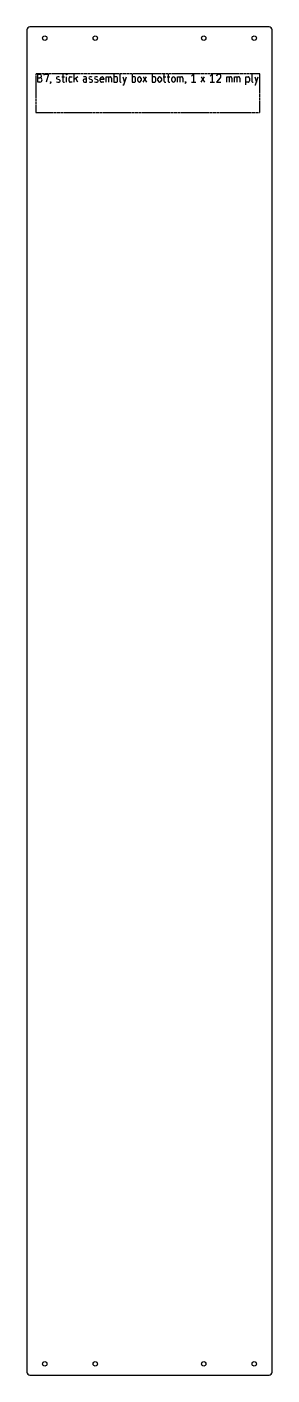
# Model space of a CAD drawing. Header units: millimetres. Extents: x -592 to -427, y -2392 to -1486.
import ezdxf

# ---------------------------------------------------------------- set-up
doc = ezdxf.new("R2010")
doc.units = ezdxf.units.MM
doc.linetypes.add('DASHED', pattern=[0.75, 0.5, -0.25])
doc.layers.get('0').update_dxf_attribs({"linetype": 'CONTINUOUS'})
doc.layers.add('1', color=7, linetype='DASHED')

msp = doc.modelspace()

# ---------------------------------------------------------------- linework, layer by layer
for p, q in [((-584.31, -1523.02), (-584.31, -1517.75)), ((-584.31, -1517.75), (-582.85, -1517.75)), ((-584.31, -1520.09), (-582.85, -1520.09)), ((-580.07, -1518.34), (-580.07, -1517.75)), ((-580.07, -1517.75), (-577.14, -1517.75)), ((-577.14, -1517.75), (-578.61, -1523.02)), ((-575.68, -1523.02), (-575.68, -1522.72)), ((-575.68, -1522.72), (-575.39, -1522.72)), ((-575.39, -1522.72), (-575.39, -1523.02)), ((-569.68, -1521.55), (-571.15, -1520.97)), ((-568.08, -1519.51), (-566.32, -1519.51)), ((-567.49, -1517.75), (-567.49, -1522.14)), ((-565, -1518.04), (-565, -1517.75)), ((-565, -1517.75), (-564.71, -1517.75)), ((-564.71, -1518.04), (-565, -1518.04)), ((-564.86, -1523.02), (-564.86, -1519.51)), ((-564.71, -1517.75), (-564.71, -1518.04)), ((-563.25, -1522.14), (-563.25, -1520.38)), ((-562.37, -1519.51), (-561.2, -1519.51)), ((-559.74, -1523.02), (-559.74, -1517.75)), ((-557.4, -1519.51), (-559.74, -1521.26)), ((-557.4, -1523.02), (-558.72, -1520.53)), ((-552.28, -1519.51), (-553.45, -1519.51)), ((-551.4, -1520.97), (-552.72, -1520.97)), ((-551.4, -1523.02), (-551.4, -1520.38)), ((-547.89, -1521.55), (-549.36, -1520.97)), ((-544.09, -1521.55), (-545.55, -1520.97)), ((-542.19, -1522.14), (-542.19, -1520.68)), ((-539.85, -1521.26), (-542.19, -1521.26)), ((-539.85, -1520.68), (-539.85, -1521.26)), ((-538.24, -1523.02), (-538.24, -1519.51)), ((-538.24, -1519.51), (-535.61, -1519.51)), ((-536.49, -1523.02), (-536.49, -1519.51)), ((-534.73, -1520.38), (-534.73, -1523.02)), ((-532.98, -1517.75), (-532.98, -1523.02)), ((-531.51, -1519.51), (-532.98, -1519.51)), ((-530.64, -1522.14), (-530.64, -1520.38)), ((-529.03, -1517.75), (-529.03, -1522.14)), ((-526.98, -1519.51), (-525.81, -1523.02)), ((-526.39, -1524.77), (-524.64, -1519.51)), ((-520.84, -1517.75), (-520.84, -1523.02)), ((-519.37, -1519.51), (-520.84, -1519.51)), ((-518.5, -1522.14), (-518.5, -1520.38)), ((-517.03, -1521.85), (-517.03, -1520.68)), ((-514.69, -1520.68), (-514.69, -1521.85)), ((-513.38, -1523.02), (-511.04, -1519.51)), ((-513.38, -1519.51), (-511.04, -1523.02)), ((-507.24, -1517.75), (-507.24, -1523.02)), ((-505.77, -1519.51), (-507.24, -1519.51)), ((-504.9, -1522.14), (-504.9, -1520.38)), ((-503.43, -1521.85), (-503.43, -1520.68)), ((-501.09, -1520.68), (-501.09, -1521.85)), ((-499.92, -1519.51), (-498.17, -1519.51)), ((-499.34, -1517.75), (-499.34, -1522.14)), ((-497.14, -1519.51), (-495.39, -1519.51)), ((-496.56, -1517.75), (-496.56, -1522.14)), ((-494.07, -1521.85), (-494.07, -1520.68)), ((-491.73, -1520.68), (-491.73, -1521.85)), ((-490.12, -1523.02), (-490.12, -1519.51)), ((-490.12, -1519.51), (-487.49, -1519.51)), ((-488.37, -1523.02), (-488.37, -1519.51)), ((-486.61, -1520.38), (-486.61, -1523.02)), ((-485.01, -1523.02), (-485.01, -1522.72)), ((-485.01, -1522.72), (-484.71, -1522.72)), ((-484.71, -1522.72), (-484.71, -1523.02)), ((-480.91, -1518.92), (-479.45, -1517.75)), ((-479.45, -1517.75), (-479.45, -1523.02)), ((-474.33, -1523.02), (-471.99, -1519.51)), ((-474.33, -1519.51), (-471.99, -1523.02)), ((-468.33, -1518.92), (-466.87, -1517.75)), ((-466.87, -1517.75), (-466.87, -1523.02)), ((-461.46, -1520.09), (-463.95, -1523.02)), ((-457.07, -1523.02), (-457.07, -1519.51)), ((-457.07, -1519.51), (-454.44, -1519.51)), ((-455.32, -1523.02), (-455.32, -1519.51)), ((-453.56, -1520.38), (-453.56, -1523.02)), ((-451.81, -1523.02), (-451.81, -1519.51)), ((-451.81, -1519.51), (-449.17, -1519.51)), ((-450.05, -1523.02), (-450.05, -1519.51)), ((-448.3, -1520.38), (-448.3, -1523.02)), ((-444.2, -1524.77), (-444.2, -1519.51)), ((-444.2, -1519.51), (-442.74, -1519.51)), ((-441.86, -1520.38), (-441.86, -1522.14)), ((-440.25, -1517.75), (-440.25, -1522.14)), ((-438.21, -1519.51), (-437.04, -1523.02)), ((-437.62, -1524.77), (-435.87, -1519.51)), ((-582.85, -1523.02), (-584.31, -1523.02)), ((-575.39, -1523.02), (-575.83, -1524.19)), ((-575.39, -1523.02), (-575.68, -1523.02)), ((-566.61, -1523.02), (-566.32, -1523.02)), ((-561.2, -1523.02), (-562.37, -1523.02)), ((-552.72, -1523.02), (-551.4, -1523.02)), ((-539.85, -1523.02), (-541.31, -1523.02)), ((-532.98, -1523.02), (-531.51, -1523.02)), ((-526.98, -1524.77), (-526.39, -1524.77)), ((-520.84, -1523.02), (-519.37, -1523.02)), ((-507.24, -1523.02), (-505.77, -1523.02)), ((-498.46, -1523.02), (-498.17, -1523.02)), ((-495.68, -1523.02), (-495.39, -1523.02)), ((-484.71, -1523.02), (-485.15, -1524.19)), ((-484.71, -1523.02), (-485.01, -1523.02)), ((-480.91, -1523.02), (-477.99, -1523.02)), ((-468.33, -1523.02), (-465.41, -1523.02)), ((-463.95, -1523.02), (-461.02, -1523.02)), ((-442.74, -1523.02), (-444.2, -1523.02)), ((-438.21, -1524.77), (-437.62, -1524.77))]:
    msp.add_line(p, q)
msp.add_lwpolyline([(-591.57, -1487.92), (-591.57, -2390.42, 0.414214), (-589.57, -2392.42), (-428.57, -2392.42, 0.414214), (-426.57, -2390.42), (-426.57, -1487.92, 0.414214), (-428.57, -1485.92), (-558.07, -1485.92), (-589.57, -1485.92, 0.414214)], format="xyb", close=True)
for centre in [(-579.57, -1493.42), (-545.57, -1493.42), (-472.57, -1493.42), (-438.57, -1493.42), (-579.57, -2384.92), (-545.57, -2384.92), (-472.57, -2384.92), (-438.57, -2384.92)]:
    msp.add_circle(centre, 1.5)
for centre, radius, start, end in [((-582.85, -1518.92), 1.17, -90, 90), ((-582.85, -1521.55), 1.46, -90, 90), ((-570.91, -1520.26), 0.752, 85.87259, 251.50754), ((-570.24, -1519.92), 3.11, 244.44676, 274.94353), ((-570.77, -1522.22), 2.72, 63.11012, 91.83226), ((-569.93, -1522.27), 0.753, -93.61787, 70.99801), ((-566.72, -1522.24), 0.779, 172.23139, 277.7686), ((-562.48, -1520.28), 0.779, 82.23139, 187.76862), ((-562.48, -1522.24), 0.779, 172.23139, 277.7686), ((-552.72, -1521.99), 1.02, 90, 270), ((-552.18, -1520.28), 0.779, -7.76862, 97.76862), ((-549.12, -1520.26), 0.752, 85.87259, 251.50754), ((-548.45, -1519.92), 3.11, 244.44676, 274.94353), ((-548.98, -1522.22), 2.72, 63.11012, 91.83226), ((-548.14, -1522.27), 0.753, -93.61787, 70.99801), ((-545.31, -1520.26), 0.752, 85.87259, 251.50754), ((-544.65, -1519.92), 3.11, 244.44676, 274.94353), ((-545.17, -1522.22), 2.72, 63.11012, 91.83226), ((-544.34, -1522.27), 0.753, -93.61787, 70.99801), ((-541.42, -1522.24), 0.779, 172.23139, 277.7686), ((-541.02, -1520.68), 1.17, 0, 180), ((-535.5, -1520.28), 0.779, -7.76862, 97.76862), ((-531.41, -1520.28), 0.779, -7.76862, 97.76862), ((-531.41, -1522.24), 0.779, -97.76863, 7.76862), ((-528.25, -1522.24), 0.779, 172.23139, 277.7686), ((-519.27, -1520.28), 0.779, -7.76862, 97.76862), ((-519.27, -1522.24), 0.779, -97.76863, 7.76862), ((-515.86, -1520.68), 1.17, 0, 180), ((-515.86, -1521.85), 1.17, -180, 0), ((-505.67, -1520.28), 0.779, -7.76862, 97.76862), ((-505.67, -1522.24), 0.779, -97.76863, 7.76862), ((-502.26, -1520.68), 1.17, 0, 180), ((-502.26, -1521.85), 1.17, -180, 0), ((-498.57, -1522.24), 0.779, 172.23139, 277.7686), ((-495.79, -1522.24), 0.779, 172.23139, 277.7686), ((-492.9, -1520.68), 1.17, 0, 180), ((-492.9, -1521.85), 1.17, -180, 0), ((-487.39, -1520.28), 0.779, -7.76862, 97.76862), ((-462.51, -1519.2), 1.46, 83.04817, 169.00657), ((-462.18, -1518.91), 1.17, -7.76862, 97.76862), ((-462.19, -1519.17), 1.18, -51.48328, 5.0861), ((-454.33, -1520.28), 0.779, -7.76862, 97.76862), ((-449.07, -1520.28), 0.779, -7.76862, 97.76862), ((-442.63, -1520.28), 0.779, -7.76862, 97.76862), ((-442.63, -1522.24), 0.779, -97.76863, 7.76862), ((-439.48, -1522.24), 0.779, 172.23139, 277.7686)]:
    msp.add_arc(centre, radius, start, end)
at = {"layer": '1'}
for p, q in [((-434.9, -1517.42), (-585.57, -1517.42)), ((-585.57, -1517.42), (-585.57, -1543.51)), ((-434.9, -1543.51), (-434.9, -1517.42)), ((-585.57, -1543.51), (-434.9, -1543.51))]:
    msp.add_line(p, q, dxfattribs=at)

doc.saveas('drawing.dxf')
